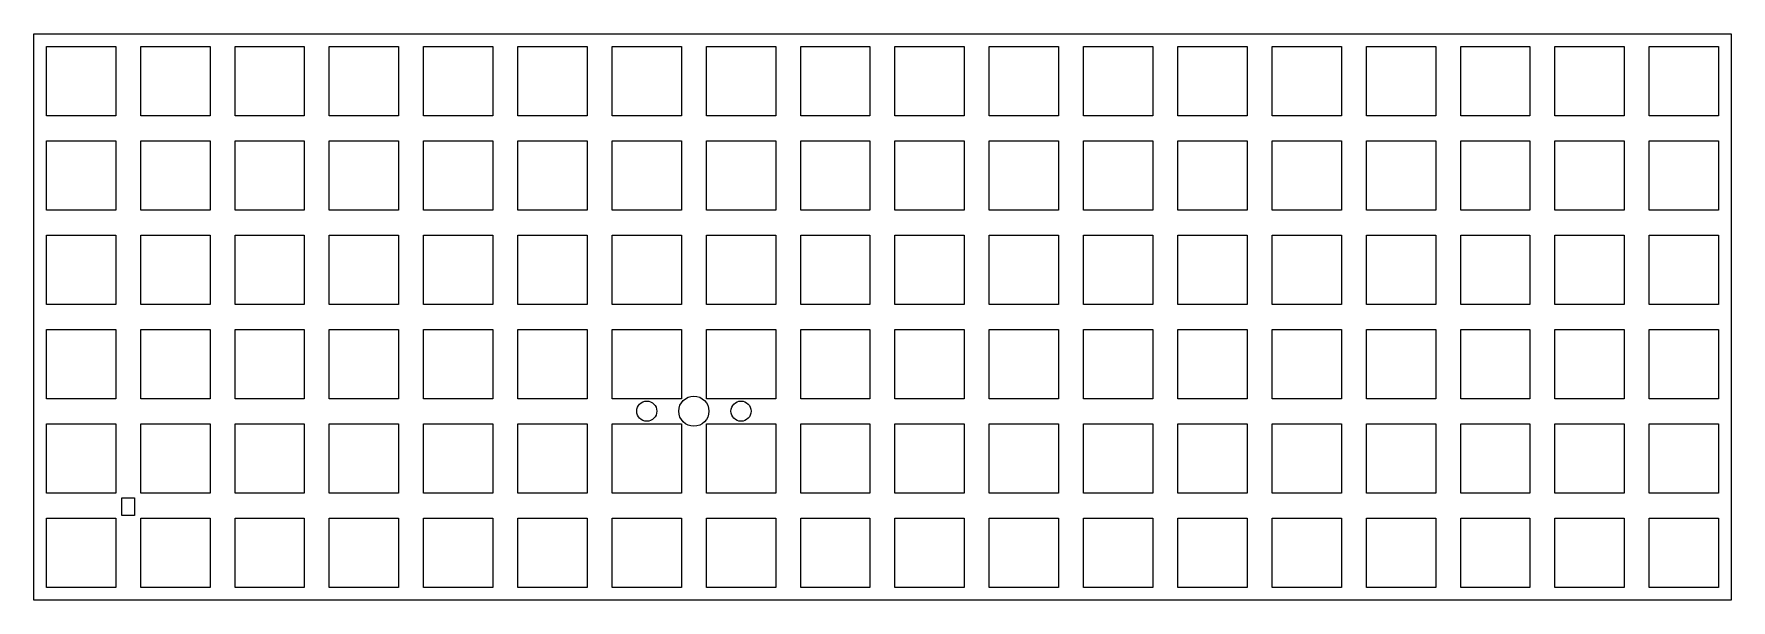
# Model space of a CAD drawing. Extents: x 0 to 343, y 0 to 115.
import ezdxf

# ---------------------------------------------------------------- set-up
doc = ezdxf.new("R2010")
doc.units = 0
doc.header["$MEASUREMENT"] = 0

msp = doc.modelspace()

# ---------------------------------------------------------------- linework, layer by layer
at = {"color": 0}
for p, q in [((0.09508, 114.558), (342.995, 114.558)), ((0.09508, 0.25769), (0.09508, 114.558)), ((342.995, 114.558), (342.995, 0.25769)), ((2.61965, 112.033), (16.6192, 112.033)), ((2.61965, 98.0338), (2.61965, 112.033)), ((16.6192, 112.033), (16.6192, 98.0338)), ((21.6697, 112.033), (35.669, 112.033)), ((21.6697, 98.0338), (21.6697, 112.033)), ((35.669, 112.033), (35.669, 98.0338)), ((40.7197, 112.033), (54.719, 112.033)), ((40.7197, 98.0338), (40.7197, 112.033)), ((54.719, 112.033), (54.719, 98.0338)), ((59.7697, 112.033), (73.769, 112.033)), ((59.7697, 98.0338), (59.7697, 112.033)), ((73.769, 112.033), (73.769, 98.0338)), ((78.8197, 112.033), (92.819, 112.033)), ((78.8197, 98.0338), (78.8197, 112.033)), ((92.819, 112.033), (92.819, 98.0338)), ((97.8683, 112.033), (111.869, 112.033)), ((97.8683, 98.0338), (97.8683, 112.033)), ((111.869, 112.033), (111.869, 98.0338)), ((116.918, 112.033), (130.919, 112.033)), ((116.918, 98.0338), (116.918, 112.033)), ((130.919, 112.033), (130.919, 98.0338)), ((135.97, 112.033), (149.969, 112.033)), ((135.97, 98.0338), (135.97, 112.033)), ((149.969, 112.033), (149.969, 98.0338)), ((155.02, 112.033), (169.019, 112.033)), ((155.02, 98.0338), (155.02, 112.033)), ((169.019, 112.033), (169.019, 98.0338)), ((174.07, 112.033), (188.069, 112.033)), ((174.07, 98.0338), (174.07, 112.033)), ((188.069, 112.033), (188.069, 98.0338)), ((193.12, 112.033), (207.119, 112.033)), ((193.12, 98.0338), (193.12, 112.033)), ((207.119, 112.033), (207.119, 98.0338)), ((212.17, 112.033), (226.169, 112.033)), ((212.17, 98.0338), (212.17, 112.033)), ((226.169, 112.033), (226.169, 98.0338)), ((231.22, 112.033), (245.219, 112.033)), ((231.22, 98.0338), (231.22, 112.033)), ((245.219, 112.033), (245.219, 98.0338)), ((250.27, 112.033), (264.269, 112.033)), ((250.27, 98.0338), (250.27, 112.033)), ((264.269, 112.033), (264.269, 98.0338)), ((269.32, 112.033), (283.319, 112.033)), ((269.32, 98.0338), (269.32, 112.033)), ((283.319, 112.033), (283.319, 98.0338)), ((288.37, 112.033), (302.369, 112.033)), ((288.37, 98.0338), (288.37, 112.033)), ((302.369, 112.033), (302.369, 98.0338)), ((307.42, 112.033), (321.419, 112.033)), ((307.42, 98.0338), (307.42, 112.033)), ((321.419, 112.033), (321.419, 98.0338)), ((326.47, 112.033), (340.469, 112.033)), ((326.47, 98.0338), (326.47, 112.033)), ((340.469, 112.033), (340.469, 98.0338)), ((16.6192, 98.0338), (2.61965, 98.0338)), ((35.669, 98.0338), (21.6697, 98.0338)), ((54.719, 98.0338), (40.7197, 98.0338)), ((73.769, 98.0338), (59.7697, 98.0338)), ((92.819, 98.0338), (78.8197, 98.0338)), ((111.869, 98.0338), (97.8683, 98.0338)), ((130.919, 98.0338), (116.918, 98.0338)), ((149.969, 98.0338), (135.97, 98.0338)), ((169.019, 98.0338), (155.02, 98.0338)), ((188.069, 98.0338), (174.07, 98.0338)), ((207.119, 98.0338), (193.12, 98.0338)), ((226.169, 98.0338), (212.17, 98.0338)), ((245.219, 98.0338), (231.22, 98.0338)), ((264.269, 98.0338), (250.27, 98.0338)), ((283.319, 98.0338), (269.32, 98.0338)), ((302.369, 98.0338), (288.37, 98.0338)), ((321.419, 98.0338), (307.42, 98.0338)), ((340.469, 98.0338), (326.47, 98.0338)), ((2.61965, 92.9831), (16.6192, 92.9831)), ((2.61965, 78.9838), (2.61965, 92.9831)), ((16.6192, 92.9831), (16.6192, 78.9838)), ((21.6697, 92.9831), (35.669, 92.9831)), ((21.6697, 78.9838), (21.6697, 92.9831)), ((35.669, 92.9831), (35.669, 78.9838)), ((40.7197, 92.9831), (54.719, 92.9831)), ((40.7197, 78.9838), (40.7197, 92.9831)), ((54.719, 92.9831), (54.719, 78.9838)), ((59.7697, 92.9831), (73.769, 92.9831)), ((59.7697, 78.9838), (59.7697, 92.9831)), ((73.769, 92.9831), (73.769, 78.9838)), ((78.8197, 92.9831), (92.819, 92.9831)), ((78.8197, 78.9838), (78.8197, 92.9831)), ((92.819, 92.9831), (92.819, 78.9838)), ((97.8683, 92.9831), (111.869, 92.9831)), ((97.8683, 78.9838), (97.8683, 92.9831)), ((111.869, 92.9831), (111.869, 78.9838)), ((116.918, 92.9831), (130.919, 92.9831)), ((116.918, 78.9838), (116.918, 92.9831)), ((130.919, 92.9831), (130.919, 78.9838)), ((135.97, 92.9831), (149.969, 92.9831)), ((135.97, 78.9838), (135.97, 92.9831)), ((149.969, 92.9831), (149.969, 78.9838)), ((155.02, 92.9831), (169.019, 92.9831)), ((155.02, 78.9838), (155.02, 92.9831)), ((169.019, 92.9831), (169.019, 78.9838)), ((174.07, 92.9831), (188.069, 92.9831)), ((174.07, 78.9838), (174.07, 92.9831)), ((188.069, 92.9831), (188.069, 78.9838)), ((193.12, 92.9831), (207.119, 92.9831)), ((193.12, 78.9838), (193.12, 92.9831)), ((207.119, 92.9831), (207.119, 78.9838)), ((212.17, 92.9831), (226.169, 92.9831)), ((212.17, 78.9838), (212.17, 92.9831)), ((226.169, 92.9831), (226.169, 78.9838)), ((231.22, 92.9831), (245.219, 92.9831)), ((231.22, 78.9838), (231.22, 92.9831)), ((245.219, 92.9831), (245.219, 78.9838)), ((250.27, 92.9831), (264.269, 92.9831)), ((250.27, 78.9838), (250.27, 92.9831)), ((264.269, 92.9831), (264.269, 78.9838)), ((269.32, 92.9831), (283.319, 92.9831)), ((269.32, 78.9838), (269.32, 92.9831)), ((283.319, 92.9831), (283.319, 78.9838)), ((288.37, 92.9831), (302.369, 92.9831)), ((288.37, 78.9838), (288.37, 92.9831)), ((302.369, 92.9831), (302.369, 78.9838)), ((307.42, 92.9831), (321.419, 92.9831)), ((307.42, 78.9838), (307.42, 92.9831)), ((321.419, 92.9831), (321.419, 78.9838)), ((326.47, 92.9831), (340.469, 92.9831)), ((326.47, 78.9838), (326.47, 92.9831)), ((340.469, 92.9831), (340.469, 78.9838)), ((16.6192, 78.9838), (2.61965, 78.9838)), ((35.669, 78.9838), (21.6697, 78.9838)), ((54.719, 78.9838), (40.7197, 78.9838)), ((73.769, 78.9838), (59.7697, 78.9838)), ((92.819, 78.9838), (78.8197, 78.9838)), ((111.869, 78.9838), (97.8683, 78.9838)), ((130.919, 78.9838), (116.918, 78.9838)), ((149.969, 78.9838), (135.97, 78.9838)), ((169.019, 78.9838), (155.02, 78.9838)), ((188.069, 78.9838), (174.07, 78.9838)), ((207.119, 78.9838), (193.12, 78.9838)), ((226.169, 78.9838), (212.17, 78.9838)), ((245.219, 78.9838), (231.22, 78.9838)), ((264.269, 78.9838), (250.27, 78.9838)), ((283.319, 78.9838), (269.32, 78.9838)), ((302.369, 78.9838), (288.37, 78.9838)), ((321.419, 78.9838), (307.42, 78.9838)), ((340.469, 78.9838), (326.47, 78.9838)), ((2.61965, 73.9331), (16.6192, 73.9331)), ((2.61965, 59.9338), (2.61965, 73.9331)), ((16.6192, 73.9331), (16.6192, 59.9338)), ((21.6697, 73.9331), (35.669, 73.9331)), ((21.6697, 59.9338), (21.6697, 73.9331)), ((35.669, 73.9331), (35.669, 59.9338)), ((40.7197, 73.9331), (54.719, 73.9331)), ((40.7197, 59.9338), (40.7197, 73.9331)), ((54.719, 73.9331), (54.719, 59.9338)), ((59.7697, 73.9331), (73.769, 73.9331)), ((59.7697, 59.9338), (59.7697, 73.9331)), ((73.769, 73.9331), (73.769, 59.9338)), ((78.8197, 73.9331), (92.819, 73.9331)), ((78.8197, 59.9338), (78.8197, 73.9331)), ((92.819, 73.9331), (92.819, 59.9338)), ((97.8683, 73.9331), (111.869, 73.9331)), ((97.8683, 59.9338), (97.8683, 73.9331)), ((111.869, 73.9331), (111.869, 59.9338)), ((116.918, 73.9331), (130.919, 73.9331)), ((116.918, 59.9338), (116.918, 73.9331)), ((130.919, 73.9331), (130.919, 59.9338)), ((135.97, 73.9331), (149.969, 73.9331)), ((135.97, 59.9338), (135.97, 73.9331)), ((149.969, 73.9331), (149.969, 59.9338)), ((155.02, 73.9331), (169.019, 73.9331)), ((155.02, 59.9338), (155.02, 73.9331)), ((169.019, 73.9331), (169.019, 59.9338)), ((174.07, 73.9331), (188.069, 73.9331)), ((174.07, 59.9338), (174.07, 73.9331)), ((188.069, 73.9331), (188.069, 59.9338)), ((193.12, 73.9331), (207.119, 73.9331)), ((193.12, 59.9338), (193.12, 73.9331)), ((207.119, 73.9331), (207.119, 59.9338)), ((212.17, 73.9331), (226.169, 73.9331)), ((212.17, 59.9338), (212.17, 73.9331)), ((226.169, 73.9331), (226.169, 59.9338)), ((231.22, 73.9331), (245.219, 73.9331)), ((231.22, 59.9338), (231.22, 73.9331)), ((245.219, 73.9331), (245.219, 59.9338)), ((250.27, 73.9331), (264.269, 73.9331)), ((250.27, 59.9338), (250.27, 73.9331)), ((264.269, 73.9331), (264.269, 59.9338)), ((269.32, 73.9331), (283.319, 73.9331)), ((269.32, 59.9338), (269.32, 73.9331)), ((283.319, 73.9331), (283.319, 59.9338)), ((288.37, 73.9331), (302.369, 73.9331)), ((288.37, 59.9338), (288.37, 73.9331)), ((302.369, 73.9331), (302.369, 59.9338)), ((307.42, 73.9331), (321.419, 73.9331)), ((307.42, 59.9338), (307.42, 73.9331)), ((321.419, 73.9331), (321.419, 59.9338)), ((326.47, 73.9331), (340.469, 73.9331)), ((326.47, 59.9338), (326.47, 73.9331)), ((340.469, 73.9331), (340.469, 59.9338)), ((16.6192, 59.9338), (2.61965, 59.9338)), ((35.669, 59.9338), (21.6697, 59.9338)), ((54.719, 59.9338), (40.7197, 59.9338)), ((73.769, 59.9338), (59.7697, 59.9338)), ((92.819, 59.9338), (78.8197, 59.9338)), ((111.869, 59.9338), (97.8683, 59.9338)), ((130.919, 59.9338), (116.918, 59.9338)), ((149.969, 59.9338), (135.97, 59.9338)), ((169.019, 59.9338), (155.02, 59.9338)), ((188.069, 59.9338), (174.07, 59.9338)), ((207.119, 59.9338), (193.12, 59.9338)), ((226.169, 59.9338), (212.17, 59.9338)), ((245.219, 59.9338), (231.22, 59.9338)), ((264.269, 59.9338), (250.27, 59.9338)), ((283.319, 59.9338), (269.32, 59.9338)), ((302.369, 59.9338), (288.37, 59.9338)), ((321.419, 59.9338), (307.42, 59.9338)), ((340.469, 59.9338), (326.47, 59.9338)), ((2.61965, 54.8831), (16.6192, 54.8831)), ((2.61965, 40.8838), (2.61965, 54.8831)), ((16.6192, 54.8831), (16.6192, 40.8838)), ((21.6697, 54.8831), (35.669, 54.8831)), ((21.6697, 40.8838), (21.6697, 54.8831)), ((35.669, 54.8831), (35.669, 40.8838)), ((40.7197, 54.8831), (54.719, 54.8831)), ((40.7197, 40.8838), (40.7197, 54.8831)), ((54.719, 54.8831), (54.719, 40.8838)), ((59.7697, 54.8831), (73.769, 54.8831)), ((59.7697, 40.8838), (59.7697, 54.8831)), ((73.769, 54.8831), (73.769, 40.8838)), ((78.8197, 54.8831), (92.819, 54.8831)), ((78.8197, 40.8838), (78.8197, 54.8831)), ((92.819, 54.8831), (92.819, 40.8838)), ((97.8683, 54.8831), (111.869, 54.8831)), ((97.8683, 40.8838), (97.8683, 54.8831)), ((111.869, 54.8831), (111.869, 40.8838)), ((116.918, 54.8831), (130.919, 54.8831)), ((116.918, 40.8838), (116.918, 54.8831)), ((130.919, 54.8831), (130.919, 40.8838)), ((135.97, 54.8831), (149.969, 54.8831)), ((135.97, 40.8838), (135.97, 54.8831)), ((149.969, 54.8831), (149.969, 40.8838)), ((155.02, 54.8831), (169.019, 54.8831)), ((155.02, 40.8838), (155.02, 54.8831)), ((169.019, 54.8831), (169.019, 40.8838)), ((174.07, 54.8831), (188.069, 54.8831)), ((174.07, 40.8838), (174.07, 54.8831)), ((188.069, 54.8831), (188.069, 40.8838)), ((193.12, 54.8831), (207.119, 54.8831)), ((193.12, 40.8838), (193.12, 54.8831)), ((207.119, 54.8831), (207.119, 40.8838)), ((212.17, 54.8831), (226.169, 54.8831)), ((212.17, 40.8838), (212.17, 54.8831)), ((226.169, 54.8831), (226.169, 40.8838)), ((231.22, 54.8831), (245.219, 54.8831)), ((231.22, 40.8838), (231.22, 54.8831)), ((245.219, 54.8831), (245.219, 40.8838)), ((250.27, 54.8831), (264.269, 54.8831)), ((250.27, 40.8838), (250.27, 54.8831)), ((264.269, 54.8831), (264.269, 40.8838)), ((269.32, 54.8831), (283.319, 54.8831)), ((269.32, 40.8838), (269.32, 54.8831)), ((283.319, 54.8831), (283.319, 40.8838)), ((288.37, 54.8831), (302.369, 54.8831)), ((288.37, 40.8838), (288.37, 54.8831)), ((302.369, 54.8831), (302.369, 40.8838)), ((307.42, 54.8831), (321.419, 54.8831)), ((307.42, 40.8838), (307.42, 54.8831)), ((321.419, 54.8831), (321.419, 40.8838)), ((326.47, 54.8831), (340.469, 54.8831)), ((326.47, 40.8838), (326.47, 54.8831)), ((340.469, 54.8831), (340.469, 40.8838)), ((16.6192, 40.8838), (2.61965, 40.8838)), ((35.669, 40.8838), (21.6697, 40.8838)), ((54.719, 40.8838), (40.7197, 40.8838)), ((73.769, 40.8838), (59.7697, 40.8838)), ((92.819, 40.8838), (78.8197, 40.8838)), ((111.869, 40.8838), (97.8683, 40.8838)), ((130.919, 40.8838), (116.918, 40.8838)), ((149.969, 40.8838), (135.97, 40.8838)), ((169.019, 40.8838), (155.02, 40.8838)), ((188.069, 40.8838), (174.07, 40.8838)), ((207.119, 40.8838), (193.12, 40.8838)), ((226.169, 40.8838), (212.17, 40.8838)), ((245.219, 40.8838), (231.22, 40.8838)), ((264.269, 40.8838), (250.27, 40.8838)), ((283.319, 40.8838), (269.32, 40.8838)), ((302.369, 40.8838), (288.37, 40.8838)), ((321.419, 40.8838), (307.42, 40.8838)), ((340.469, 40.8838), (326.47, 40.8838)), ((2.61965, 35.833), (16.6192, 35.833)), ((2.61965, 21.8336), (2.61965, 35.833)), ((16.6192, 35.833), (16.6192, 21.8336)), ((21.6697, 35.833), (35.669, 35.833)), ((21.6697, 21.8336), (21.6697, 35.833)), ((35.669, 35.833), (35.669, 21.8336)), ((40.7197, 35.833), (54.719, 35.833)), ((40.7197, 21.8336), (40.7197, 35.833)), ((54.719, 35.833), (54.719, 21.8336)), ((59.7697, 35.833), (73.769, 35.833)), ((59.7697, 21.8336), (59.7697, 35.833)), ((73.769, 35.833), (73.769, 21.8336)), ((78.8197, 35.833), (92.819, 35.833)), ((78.8197, 21.8336), (78.8197, 35.833)), ((92.819, 35.833), (92.819, 21.8336)), ((97.8683, 35.833), (111.869, 35.833)), ((97.8683, 21.8336), (97.8683, 35.833)), ((111.869, 35.833), (111.869, 21.8336)), ((116.918, 35.833), (130.919, 35.833)), ((116.918, 21.8336), (116.918, 35.833)), ((130.919, 35.833), (130.919, 21.8336)), ((135.97, 35.833), (149.969, 35.833)), ((135.97, 21.8336), (135.97, 35.833)), ((149.969, 35.833), (149.969, 21.8336)), ((155.02, 35.833), (169.019, 35.833)), ((155.02, 21.8336), (155.02, 35.833)), ((169.019, 35.833), (169.019, 21.8336)), ((174.07, 35.833), (188.069, 35.833)), ((174.07, 21.8336), (174.07, 35.833)), ((188.069, 35.833), (188.069, 21.8336)), ((193.12, 35.833), (207.119, 35.833)), ((193.12, 21.8336), (193.12, 35.833)), ((207.119, 35.833), (207.119, 21.8336)), ((212.17, 35.833), (226.169, 35.833)), ((212.17, 21.8336), (212.17, 35.833)), ((226.169, 35.833), (226.169, 21.8336)), ((231.22, 35.833), (245.219, 35.833)), ((231.22, 21.8336), (231.22, 35.833)), ((245.219, 35.833), (245.219, 21.8336)), ((250.27, 35.833), (264.269, 35.833)), ((250.27, 21.8336), (250.27, 35.833)), ((264.269, 35.833), (264.269, 21.8336)), ((269.32, 35.833), (283.319, 35.833)), ((269.32, 21.8336), (269.32, 35.833)), ((283.319, 35.833), (283.319, 21.8336)), ((288.37, 35.833), (302.369, 35.833)), ((288.37, 21.8336), (288.37, 35.833)), ((302.369, 35.833), (302.369, 21.8336)), ((307.42, 35.833), (321.419, 35.833)), ((307.42, 21.8336), (307.42, 35.833)), ((321.419, 35.833), (321.419, 21.8336)), ((326.47, 35.833), (340.469, 35.833)), ((326.47, 21.8336), (326.47, 35.833)), ((340.469, 35.833), (340.469, 21.8336)), ((16.6192, 21.8336), (2.61965, 21.8336)), ((35.669, 21.8336), (21.6697, 21.8336)), ((54.719, 21.8336), (40.7197, 21.8336)), ((73.769, 21.8336), (59.7697, 21.8336)), ((92.819, 21.8336), (78.8197, 21.8336)), ((111.869, 21.8336), (97.8683, 21.8336)), ((130.919, 21.8336), (116.918, 21.8336)), ((149.969, 21.8336), (135.97, 21.8336)), ((169.019, 21.8336), (155.02, 21.8336)), ((188.069, 21.8336), (174.07, 21.8336)), ((207.119, 21.8336), (193.12, 21.8336)), ((226.169, 21.8336), (212.17, 21.8336)), ((245.219, 21.8336), (231.22, 21.8336)), ((264.269, 21.8336), (250.27, 21.8336)), ((283.319, 21.8336), (269.32, 21.8336)), ((302.369, 21.8336), (288.37, 21.8336)), ((321.419, 21.8336), (307.42, 21.8336)), ((340.469, 21.8336), (326.47, 21.8336)), ((2.61965, 16.7845), (16.6192, 16.7845)), ((2.61965, 2.78364), (2.61965, 16.7845)), ((16.6192, 16.7845), (16.6192, 2.78364)), ((21.6697, 16.7845), (35.669, 16.7845)), ((21.6697, 2.78364), (21.6697, 16.7845)), ((35.669, 16.7845), (35.669, 2.78364)), ((40.7197, 16.7845), (54.719, 16.7845)), ((40.7197, 2.78364), (40.7197, 16.7845)), ((54.719, 16.7845), (54.719, 2.78364)), ((59.7697, 16.7845), (73.769, 16.7845)), ((59.7697, 2.78364), (59.7697, 16.7845)), ((73.769, 16.7845), (73.769, 2.78364)), ((78.8197, 16.7845), (92.819, 16.7845)), ((78.8197, 2.78364), (78.8197, 16.7845)), ((92.819, 16.7845), (92.819, 2.78364)), ((97.8683, 16.7845), (111.869, 16.7845)), ((97.8683, 2.78364), (97.8683, 16.7845)), ((111.869, 16.7845), (111.869, 2.78364)), ((116.918, 16.7845), (130.919, 16.7845)), ((116.918, 2.78364), (116.918, 16.7845)), ((130.919, 16.7845), (130.919, 2.78364)), ((135.97, 16.7845), (149.969, 16.7845)), ((135.97, 2.78364), (135.97, 16.7845)), ((149.969, 16.7845), (149.969, 2.78364)), ((155.02, 16.7845), (169.019, 16.7845)), ((155.02, 2.78364), (155.02, 16.7845)), ((169.019, 16.7845), (169.019, 2.78364)), ((174.07, 16.7845), (188.069, 16.7845)), ((174.07, 2.78364), (174.07, 16.7845)), ((188.069, 16.7845), (188.069, 2.78364)), ((193.12, 16.7845), (207.119, 16.7845)), ((193.12, 2.78364), (193.12, 16.7845)), ((207.119, 16.7845), (207.119, 2.78364)), ((212.17, 16.7845), (226.169, 16.7845)), ((212.17, 2.78364), (212.17, 16.7845)), ((226.169, 16.7845), (226.169, 2.78364)), ((231.22, 16.7845), (245.219, 16.7845)), ((231.22, 2.78364), (231.22, 16.7845)), ((245.219, 16.7845), (245.219, 2.78364)), ((250.27, 16.7845), (264.269, 16.7845)), ((250.27, 2.78364), (250.27, 16.7845)), ((264.269, 16.7845), (264.269, 2.78364)), ((269.32, 16.7845), (283.319, 16.7845)), ((269.32, 2.78364), (269.32, 16.7845)), ((283.319, 16.7845), (283.319, 2.78364)), ((288.37, 16.7845), (302.369, 16.7845)), ((288.37, 2.78364), (288.37, 16.7845)), ((302.369, 16.7845), (302.369, 2.78364)), ((307.42, 16.7845), (321.419, 16.7845)), ((307.42, 2.78364), (307.42, 16.7845)), ((321.419, 16.7845), (321.419, 2.78364)), ((326.47, 16.7845), (340.469, 16.7845)), ((326.47, 2.78364), (326.47, 16.7845)), ((340.469, 16.7845), (340.469, 2.78364)), ((342.995, 0.25769), (0.09508, 0.25769)), ((16.6192, 2.78364), (2.61965, 2.78364)), ((35.669, 2.78364), (21.6697, 2.78364)), ((54.719, 2.78364), (40.7197, 2.78364)), ((73.769, 2.78364), (59.7697, 2.78364)), ((92.819, 2.78364), (78.8197, 2.78364)), ((111.869, 2.78364), (97.8683, 2.78364)), ((130.919, 2.78364), (116.918, 2.78364)), ((149.969, 2.78364), (135.97, 2.78364)), ((169.019, 2.78364), (155.02, 2.78364)), ((188.069, 2.78364), (174.07, 2.78364)), ((207.119, 2.78364), (193.12, 2.78364)), ((226.169, 2.78364), (212.17, 2.78364)), ((245.219, 2.78364), (231.22, 2.78364)), ((264.269, 2.78364), (250.27, 2.78364)), ((283.319, 2.78364), (269.32, 2.78364)), ((302.369, 2.78364), (288.37, 2.78364)), ((321.419, 2.78364), (307.42, 2.78364)), ((340.469, 2.78364), (326.47, 2.78364))]:
    msp.add_line(p, q, dxfattribs=at)
msp.add_lwpolyline([(17.88608, 20.90066), (20.42608, 20.90066), (20.42608, 17.34466), (17.88608, 17.34466), (17.88608, 20.90066)], close=True)
for centre, radius in [((133.43446, 38.38991), 3.048), ((123.90946, 38.38991), 2.032), ((142.95946, 38.38991), 2.032)]:
    msp.add_circle(centre, radius)

doc.saveas('drawing.dxf')
